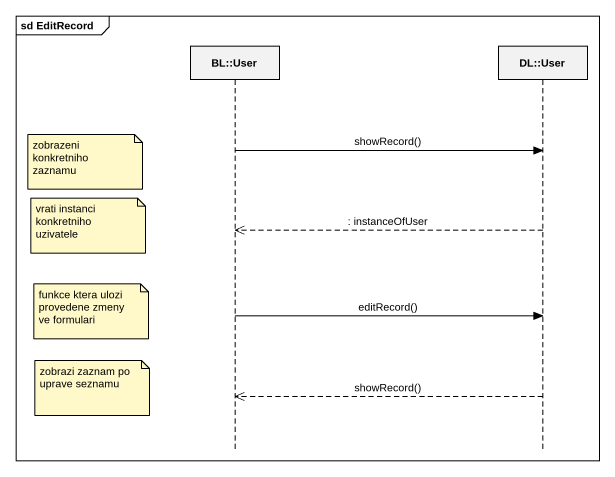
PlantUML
@startuml
mainframe sd EditRecord
hide footbox
participant "BL::User" as BL_User
participant "DL::User" as DL_User

BL_User -> DL_User : showRecord()
note left of BL_User : zobrazeni konkretniho zaznamu
note left of BL_User : vrati instanci konkretniho uzivatele
DL_User -->> BL_User : : instanceOfUser
note left of BL_User : funkce ktera ulozi provedene zmeny ve formulari
BL_User -> DL_User : editRecord()
note left of BL_User : zobrazi zaznam po uprave seznamu
DL_User -->> BL_User : showRecord()
@enduml
